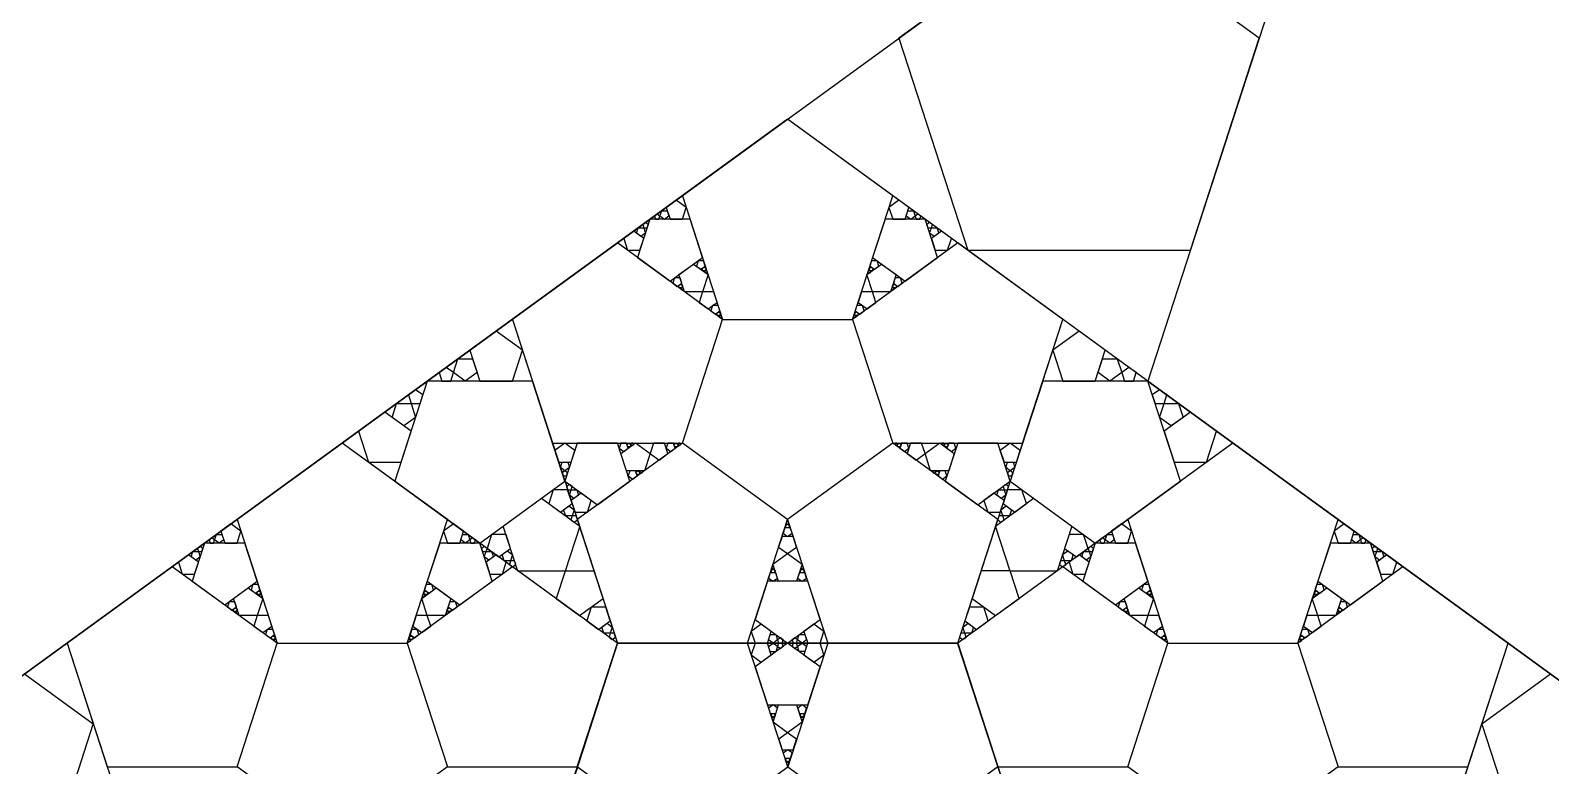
# Model space of a CAD drawing. Header units: inches. Extents: x -578 to 126, y -85 to 118.
# Drawn here: x -356.58 to -327.31, y 40.62 to 54.77 of the extents above; entities that cross this region are included whole.
import ezdxf

# ---------------------------------------------------------------- set-up
doc = ezdxf.new("R2010")
doc.units = ezdxf.units.IN
doc.header["$MEASUREMENT"] = 0
doc.layers.add('drawing', color=7, linetype='Continuous')

msp = doc.modelspace()

# ---------------------------------------------------------------- linework, layer by layer
for points in [[(-342.001, 45.36), (-344.025, 46.831), (-343.252, 49.211), (-340.75, 49.211), (-339.976, 46.831)], [(-348.552, 40.6), (-350.577, 39.129), (-352.601, 40.6), (-351.828, 42.98), (-349.325, 42.98)], [(-338.725, 42.98), (-336.701, 36.749), (-342.001, 32.899), (-347.301, 36.749), (-345.277, 42.98)], [(-335.45, 40.6), (-334.676, 42.98), (-332.174, 42.98), (-331.401, 40.6), (-333.425, 39.129)]]:
    msp.add_lwpolyline(points, close=True)
at = {"layer": 'drawing'}
for points in [[(-283.222, 95.766), (-378.328, 26.668), (-342.001, -85.135), (-224.444, -85.135), (-188.117, 26.668)], [(-316.9, 61.217), (-330.775, 61.217), (-335.063, 48.021), (-323.837, 39.865), (-312.612, 48.021)], [(-339.857, 54.619), (-338.532, 50.541), (-334.244, 50.541), (-332.919, 54.619), (-336.388, 57.139)], [(-305.674, 26.668), (-342.001, 53.061), (-378.328, 26.668), (-364.452, -16.037), (-319.55, -16.037)], [(-305.674, 26.668), (-342.001, 53.061), (-378.328, 26.668), (-364.452, -16.037), (-319.549, -16.037)], [(-333.425, 26.668), (-328.125, 42.98), (-342.001, 53.061), (-355.877, 42.98), (-350.577, 26.668)], [(-342.001, 53.061), (-355.877, 42.98), (-350.577, 26.668), (-333.425, 26.668), (-328.125, 42.98)], [(-338.725, 42.98), (-336.701, 49.211), (-342.001, 53.061), (-347.301, 49.211), (-345.277, 42.98)], [(-338.725, 42.98), (-336.701, 49.211), (-342.001, 53.061), (-347.301, 49.211), (-345.277, 42.98)], [(-340.75, 49.211), (-339.976, 51.59), (-342.001, 53.061), (-344.025, 51.59), (-343.252, 49.211)], [(-344.479, 51.136), (-344.458, 51.199), (-344.512, 51.237), (-344.565, 51.199), (-344.544, 51.136)], [(-344.371, 51.135), (-344.458, 51.199), (-344.425, 51.301), (-344.318, 51.301), (-344.285, 51.199)], [(-344.025, 51.136), (-343.952, 51.363), (-344.145, 51.504), (-344.338, 51.363), (-344.264, 51.136)], [(-339.857, 51.504), (-340.05, 51.363), (-339.976, 51.136), (-339.738, 51.136), (-339.664, 51.363)], [(-339.577, 51.301), (-339.544, 51.199), (-339.63, 51.135), (-339.717, 51.199), (-339.684, 51.301)], [(-339.49, 51.237), (-339.544, 51.199), (-339.523, 51.136), (-339.457, 51.136), (-339.437, 51.199)], [(-344.877, 50.972), (-344.77, 50.972), (-344.737, 50.87), (-344.824, 50.807), (-344.911, 50.87)], [(-343.878, 51.136), (-344.651, 51.136), (-344.89, 50.401), (-344.264, 49.946), (-343.639, 50.401)], [(-343.878, 51.136), (-344.651, 51.136), (-344.89, 50.401), (-344.264, 49.946), (-343.639, 50.401)], [(-344.79, 51.035), (-344.77, 50.972), (-344.704, 50.972), (-344.684, 51.035), (-344.737, 51.073)], [(-339.112, 50.401), (-339.351, 51.136), (-340.124, 51.136), (-340.363, 50.401), (-339.738, 49.946)], [(-339.112, 50.401), (-339.351, 51.136), (-340.124, 51.136), (-340.363, 50.401), (-339.738, 49.946)], [(-339.298, 50.972), (-339.232, 50.972), (-339.211, 51.035), (-339.265, 51.073), (-339.318, 51.035)], [(-339.265, 50.87), (-339.232, 50.972), (-339.124, 50.972), (-339.091, 50.87), (-339.178, 50.807)], [(-343.252, 49.211), (-345.277, 50.681), (-347.301, 49.211), (-346.528, 46.831), (-344.025, 46.831)], [(-345.157, 50.768), (-345.083, 50.541), (-344.844, 50.541), (-344.77, 50.768), (-344.964, 50.909)], [(-339.976, 46.831), (-337.474, 46.831), (-336.701, 49.211), (-338.725, 50.681), (-340.75, 49.211)], [(-339.158, 50.541), (-338.919, 50.541), (-338.845, 50.768), (-339.038, 50.909), (-339.231, 50.768)], [(-343.53, 50.071), (-343.637, 49.741), (-343.985, 49.741), (-344.092, 50.071), (-343.811, 50.275)], [(-343.618, 50.338), (-343.725, 50.338), (-343.758, 50.237), (-343.672, 50.174), (-343.585, 50.237)], [(-343.571, 50.191), (-343.585, 50.146), (-343.633, 50.146), (-343.648, 50.191), (-343.609, 50.219)], [(-343.556, 50.146), (-343.585, 50.146), (-343.594, 50.118), (-343.571, 50.101), (-343.547, 50.118)], [(-340.017, 49.741), (-340.364, 49.741), (-340.472, 50.071), (-340.191, 50.275), (-339.91, 50.071)], [(-340.407, 50.118), (-340.417, 50.146), (-340.446, 50.146), (-340.455, 50.118), (-340.431, 50.101)], [(-340.369, 50.146), (-340.417, 50.146), (-340.431, 50.191), (-340.393, 50.219), (-340.354, 50.191)], [(-340.244, 50.237), (-340.277, 50.338), (-340.383, 50.338), (-340.416, 50.237), (-340.33, 50.174)], [(-344.072, 50.009), (-344.178, 50.009), (-344.211, 49.907), (-344.125, 49.845), (-344.039, 49.907)], [(-344.024, 49.862), (-344.039, 49.816), (-344.086, 49.816), (-344.101, 49.862), (-344.062, 49.89)], [(-344.009, 49.816), (-344.039, 49.816), (-344.048, 49.789), (-344.024, 49.771), (-344, 49.789)], [(-339.954, 49.789), (-339.963, 49.816), (-339.993, 49.816), (-340.002, 49.789), (-339.978, 49.771)], [(-339.915, 49.816), (-339.963, 49.816), (-339.978, 49.862), (-339.939, 49.89), (-339.901, 49.862)], [(-339.791, 49.907), (-339.824, 50.009), (-339.93, 50.009), (-339.963, 49.907), (-339.877, 49.845)], [(-343.424, 49.741), (-343.637, 49.741), (-343.703, 49.538), (-343.531, 49.413), (-343.359, 49.538)], [(-343.338, 49.476), (-343.445, 49.476), (-343.478, 49.374), (-343.391, 49.312), (-343.305, 49.374)], [(-340.524, 49.374), (-340.557, 49.476), (-340.664, 49.476), (-340.697, 49.374), (-340.61, 49.312)], [(-340.299, 49.538), (-340.364, 49.741), (-340.577, 49.741), (-340.643, 49.538), (-340.471, 49.413)], [(-343.29, 49.329), (-343.305, 49.284), (-343.353, 49.284), (-343.368, 49.329), (-343.329, 49.357)], [(-343.276, 49.284), (-343.305, 49.284), (-343.314, 49.256), (-343.29, 49.238), (-343.267, 49.256)], [(-340.688, 49.256), (-340.697, 49.284), (-340.726, 49.284), (-340.735, 49.256), (-340.711, 49.238)], [(-340.649, 49.284), (-340.697, 49.284), (-340.711, 49.329), (-340.673, 49.357), (-340.634, 49.329)], [(-347.301, 48.021), (-347.108, 48.616), (-347.614, 48.983), (-348.12, 48.616), (-347.927, 48.021)], [(-336.388, 48.983), (-336.894, 48.616), (-336.701, 48.021), (-336.075, 48.021), (-335.882, 48.616)], [(-348.207, 48.019), (-348.434, 48.185), (-348.348, 48.452), (-348.067, 48.452), (-347.98, 48.185)], [(-335.654, 48.452), (-335.567, 48.185), (-335.795, 48.019), (-336.022, 48.185), (-335.935, 48.452)], [(-346.914, 48.021), (-348.939, 48.021), (-349.564, 46.095), (-347.927, 44.905), (-346.289, 46.095)], [(-348.488, 48.021), (-348.434, 48.185), (-348.574, 48.286), (-348.713, 48.185), (-348.66, 48.021)], [(-334.437, 46.095), (-335.063, 48.021), (-337.087, 48.021), (-337.713, 46.095), (-336.075, 44.905)], [(-334.437, 46.095), (-335.063, 48.021), (-337.087, 48.021), (-337.713, 46.095), (-336.075, 44.905)], [(-335.428, 48.286), (-335.567, 48.185), (-335.514, 48.021), (-335.342, 48.021), (-335.289, 48.185)], [(-349.304, 47.756), (-349.251, 47.592), (-349.078, 47.592), (-349.025, 47.756), (-349.164, 47.857)], [(-334.924, 47.592), (-334.751, 47.592), (-334.698, 47.756), (-334.837, 47.857), (-334.977, 47.756)], [(-349.531, 47.592), (-349.251, 47.592), (-349.164, 47.324), (-349.391, 47.159), (-349.618, 47.324)], [(-334.838, 47.324), (-334.751, 47.592), (-334.47, 47.592), (-334.384, 47.324), (-334.611, 47.159)], [(-350.264, 47.058), (-350.071, 46.463), (-349.445, 46.463), (-349.252, 47.058), (-349.758, 47.426)], [(-334.557, 46.463), (-333.931, 46.463), (-333.738, 47.058), (-334.244, 47.426), (-334.75, 47.058)], [(-345.277, 42.98), (-350.577, 46.831), (-355.877, 42.98), (-353.852, 36.749), (-347.301, 36.749)], [(-345.277, 42.98), (-350.577, 46.831), (-355.877, 42.98), (-353.852, 36.749), (-347.301, 36.749)], [(-349.325, 42.98), (-348.552, 45.36), (-350.577, 46.831), (-352.601, 45.36), (-351.828, 42.98)], [(-346.095, 46.69), (-346.289, 46.831), (-346.482, 46.69), (-346.408, 46.463), (-346.169, 46.463)], [(-346.05, 46.831), (-346.289, 46.095), (-345.663, 45.641), (-345.038, 46.095), (-345.277, 46.831)], [(-346.05, 46.831), (-346.289, 46.095), (-345.663, 45.641), (-345.038, 46.095), (-345.277, 46.831)], [(-344.025, 46.831), (-346.05, 45.36), (-345.277, 42.98), (-342.774, 42.98), (-342.001, 45.36)], [(-345.211, 46.831), (-345.244, 46.729), (-345.157, 46.667), (-345.071, 46.729), (-345.104, 46.831)], [(-344.93, 46.832), (-344.649, 46.628), (-344.756, 46.298), (-345.103, 46.298), (-345.211, 46.628)], [(-345.056, 46.831), (-345.018, 46.803), (-345.033, 46.757), (-345.08, 46.757), (-345.095, 46.803)], [(-345.009, 46.831), (-345.018, 46.803), (-344.994, 46.786), (-344.97, 46.803), (-344.979, 46.831)], [(-344.583, 46.831), (-344.649, 46.628), (-344.476, 46.503), (-344.304, 46.628), (-344.37, 46.831)], [(-344.304, 46.831), (-344.337, 46.729), (-344.251, 46.667), (-344.165, 46.729), (-344.198, 46.831)], [(-344.15, 46.831), (-344.111, 46.803), (-344.126, 46.757), (-344.174, 46.757), (-344.189, 46.803)], [(-344.102, 46.831), (-344.111, 46.803), (-344.087, 46.786), (-344.064, 46.803), (-344.073, 46.831)], [(-342.001, 45.36), (-341.228, 42.98), (-338.725, 42.98), (-337.952, 45.36), (-339.976, 46.831)], [(-339.914, 46.786), (-339.891, 46.803), (-339.9, 46.831), (-339.929, 46.831), (-339.938, 46.803)], [(-339.876, 46.757), (-339.891, 46.803), (-339.852, 46.831), (-339.813, 46.803), (-339.828, 46.757)], [(-339.751, 46.667), (-339.665, 46.729), (-339.698, 46.831), (-339.804, 46.831), (-339.837, 46.729)], [(-339.525, 46.503), (-339.353, 46.628), (-339.419, 46.831), (-339.632, 46.831), (-339.698, 46.628)], [(-339.246, 46.298), (-339.353, 46.628), (-339.072, 46.832), (-338.791, 46.628), (-338.898, 46.298)], [(-339.008, 46.786), (-338.984, 46.803), (-338.993, 46.831), (-339.022, 46.831), (-339.032, 46.803)], [(-338.969, 46.757), (-338.984, 46.803), (-338.945, 46.831), (-338.907, 46.803), (-338.921, 46.757)], [(-338.339, 45.641), (-337.713, 46.095), (-337.952, 46.831), (-338.725, 46.831), (-338.964, 46.095)], [(-338.844, 46.667), (-338.758, 46.729), (-338.791, 46.831), (-338.898, 46.831), (-338.931, 46.729)], [(-336.701, 36.749), (-330.15, 36.749), (-328.125, 42.98), (-333.425, 46.831), (-338.725, 42.98)], [(-336.701, 36.749), (-330.15, 36.749), (-328.125, 42.98), (-333.425, 46.831), (-338.725, 42.98)], [(-337.52, 46.69), (-337.713, 46.831), (-337.906, 46.69), (-337.833, 46.463), (-337.594, 46.463)], [(-332.174, 42.98), (-331.401, 45.36), (-333.425, 46.831), (-335.45, 45.36), (-334.676, 42.98)], [(-346.202, 46.361), (-346.289, 46.298), (-346.376, 46.361), (-346.342, 46.463), (-346.235, 46.463)], [(-346.236, 46.259), (-346.289, 46.298), (-346.342, 46.259), (-346.322, 46.197), (-346.256, 46.197)], [(-345.038, 46.298), (-345.071, 46.197), (-344.984, 46.134), (-344.898, 46.197), (-344.931, 46.298)], [(-344.883, 46.298), (-344.845, 46.27), (-344.859, 46.224), (-344.907, 46.224), (-344.922, 46.27)], [(-344.836, 46.298), (-344.845, 46.27), (-344.821, 46.253), (-344.797, 46.27), (-344.806, 46.298)], [(-339.181, 46.253), (-339.157, 46.27), (-339.166, 46.298), (-339.196, 46.298), (-339.205, 46.27)], [(-339.142, 46.224), (-339.157, 46.27), (-339.118, 46.298), (-339.08, 46.27), (-339.095, 46.224)], [(-339.017, 46.134), (-338.931, 46.197), (-338.964, 46.298), (-339.071, 46.298), (-339.104, 46.197)], [(-337.626, 46.361), (-337.713, 46.298), (-337.8, 46.361), (-337.767, 46.463), (-337.659, 46.463)], [(-337.66, 46.259), (-337.713, 46.298), (-337.766, 46.259), (-337.746, 46.197), (-337.68, 46.197)], [(-346.236, 45.931), (-346.17, 45.931), (-346.149, 45.994), (-346.203, 46.033), (-346.256, 45.994)], [(-337.852, 45.994), (-337.832, 45.931), (-337.766, 45.931), (-337.746, 45.994), (-337.799, 46.033)], [(-346.004, 45.233), (-346.285, 44.368), (-347.194, 44.368), (-347.475, 45.233), (-346.74, 45.768)], [(-346.236, 45.931), (-346.514, 45.931), (-346.6, 45.666), (-346.375, 45.502), (-346.149, 45.666)], [(-346.203, 45.829), (-346.17, 45.931), (-346.062, 45.931), (-346.029, 45.829), (-346.116, 45.766)], [(-346.095, 45.5), (-345.856, 45.5), (-345.783, 45.728), (-345.976, 45.868), (-346.169, 45.728)], [(-338.219, 45.728), (-338.145, 45.5), (-337.906, 45.5), (-337.833, 45.728), (-338.026, 45.868)], [(-336.807, 44.368), (-337.717, 44.368), (-337.997, 45.233), (-337.262, 45.768), (-336.526, 45.233)], [(-337.939, 45.931), (-337.832, 45.931), (-337.799, 45.829), (-337.886, 45.766), (-337.973, 45.829)], [(-337.401, 45.666), (-337.487, 45.931), (-337.766, 45.931), (-337.852, 45.666), (-337.627, 45.502)], [(-346.11, 45.548), (-346.149, 45.428), (-346.274, 45.428), (-346.313, 45.548), (-346.211, 45.621)], [(-346.072, 45.428), (-346.149, 45.428), (-346.173, 45.355), (-346.11, 45.31), (-346.048, 45.355)], [(-337.829, 45.355), (-337.853, 45.428), (-337.93, 45.428), (-337.954, 45.355), (-337.891, 45.31)], [(-337.728, 45.428), (-337.853, 45.428), (-337.892, 45.548), (-337.79, 45.621), (-337.689, 45.548)], [(-352.601, 44.905), (-352.527, 45.133), (-352.721, 45.273), (-352.914, 45.133), (-352.84, 44.905)], [(-348.433, 45.273), (-348.626, 45.133), (-348.552, 44.905), (-348.313, 44.905), (-348.239, 45.133)], [(-342.087, 45.095), (-342.001, 45.032), (-341.915, 45.095), (-341.948, 45.196), (-342.054, 45.196)], [(-342.04, 45.242), (-342.001, 45.27), (-341.962, 45.242), (-341.977, 45.196), (-342.025, 45.196)], [(-342.025, 45.287), (-342.001, 45.27), (-341.977, 45.287), (-341.986, 45.315), (-342.016, 45.315)], [(-335.45, 44.905), (-335.376, 45.133), (-335.569, 45.273), (-335.762, 45.133), (-335.689, 44.905)], [(-331.281, 45.273), (-331.475, 45.133), (-331.401, 44.905), (-331.162, 44.905), (-331.088, 45.133)], [(-352.453, 44.905), (-353.227, 44.905), (-353.466, 44.17), (-352.84, 43.715), (-352.214, 44.17)], [(-352.453, 44.905), (-353.227, 44.905), (-353.466, 44.17), (-352.84, 43.715), (-352.214, 44.17)], [(-353.366, 44.804), (-353.346, 44.741), (-353.28, 44.741), (-353.26, 44.804), (-353.313, 44.843)], [(-353.054, 44.905), (-353.034, 44.968), (-353.087, 45.007), (-353.141, 44.968), (-353.12, 44.905)], [(-352.947, 44.905), (-353.034, 44.968), (-353.001, 45.07), (-352.894, 45.07), (-352.86, 44.968)], [(-347.688, 44.17), (-347.927, 44.905), (-348.7, 44.905), (-348.939, 44.17), (-348.313, 43.715)], [(-348.152, 45.07), (-348.119, 44.968), (-348.206, 44.905), (-348.293, 44.968), (-348.26, 45.07)], [(-348.066, 45.007), (-348.119, 44.968), (-348.099, 44.905), (-348.033, 44.905), (-348.013, 44.968)], [(-347.873, 44.741), (-347.807, 44.741), (-347.787, 44.804), (-347.84, 44.843), (-347.894, 44.804)], [(-347.422, 45.069), (-347.701, 45.069), (-347.787, 44.804), (-347.562, 44.64), (-347.336, 44.804)], [(-342.173, 44.83), (-342.001, 44.704), (-341.829, 44.83), (-341.894, 45.032), (-342.107, 45.032)], [(-336.215, 44.804), (-336.301, 45.069), (-336.58, 45.069), (-336.666, 44.804), (-336.44, 44.64)], [(-335.302, 44.905), (-336.075, 44.905), (-336.314, 44.17), (-335.689, 43.715), (-335.063, 44.17)], [(-335.302, 44.905), (-336.075, 44.905), (-336.314, 44.17), (-335.689, 43.715), (-335.063, 44.17)], [(-336.215, 44.804), (-336.194, 44.741), (-336.128, 44.741), (-336.108, 44.804), (-336.161, 44.843)], [(-335.903, 44.905), (-335.883, 44.968), (-335.936, 45.007), (-335.989, 44.968), (-335.969, 44.905)], [(-335.796, 44.905), (-335.883, 44.968), (-335.849, 45.07), (-335.742, 45.07), (-335.709, 44.968)], [(-330.536, 44.17), (-330.775, 44.905), (-331.548, 44.905), (-331.787, 44.17), (-331.162, 43.715)], [(-330.536, 44.17), (-330.775, 44.905), (-331.548, 44.905), (-331.787, 44.17), (-331.162, 43.715)], [(-331.001, 45.07), (-330.968, 44.968), (-331.055, 44.905), (-331.141, 44.968), (-331.108, 45.07)], [(-330.915, 45.007), (-330.968, 44.968), (-330.948, 44.905), (-330.882, 44.905), (-330.861, 44.968)], [(-330.722, 44.741), (-330.656, 44.741), (-330.636, 44.804), (-330.689, 44.843), (-330.742, 44.804)], [(-353.733, 44.538), (-353.659, 44.31), (-353.42, 44.31), (-353.346, 44.538), (-353.539, 44.678)], [(-353.453, 44.741), (-353.346, 44.741), (-353.313, 44.639), (-353.399, 44.576), (-353.486, 44.639)], [(-347.841, 44.639), (-347.807, 44.741), (-347.7, 44.741), (-347.667, 44.639), (-347.754, 44.576)], [(-347.733, 44.31), (-347.494, 44.31), (-347.42, 44.538), (-347.614, 44.678), (-347.807, 44.538)], [(-347.297, 44.685), (-347.336, 44.566), (-347.461, 44.566), (-347.499, 44.685), (-347.398, 44.759)], [(-347.259, 44.566), (-347.336, 44.566), (-347.359, 44.493), (-347.297, 44.448), (-347.235, 44.493)], [(-342.282, 44.5), (-342.001, 44.704), (-341.72, 44.5), (-341.827, 44.17), (-342.175, 44.17)], [(-336.643, 44.493), (-336.666, 44.566), (-336.743, 44.566), (-336.767, 44.493), (-336.705, 44.448)], [(-336.541, 44.566), (-336.666, 44.566), (-336.705, 44.685), (-336.604, 44.759), (-336.502, 44.685)], [(-336.581, 44.538), (-336.508, 44.31), (-336.269, 44.31), (-336.195, 44.538), (-336.388, 44.678)], [(-336.302, 44.741), (-336.194, 44.741), (-336.161, 44.639), (-336.248, 44.576), (-336.335, 44.639)], [(-330.689, 44.639), (-330.656, 44.741), (-330.549, 44.741), (-330.516, 44.639), (-330.602, 44.576)], [(-330.582, 44.31), (-330.343, 44.31), (-330.269, 44.538), (-330.462, 44.678), (-330.656, 44.538)], [(-351.828, 42.98), (-353.852, 44.451), (-355.877, 42.98), (-355.103, 40.6), (-352.601, 40.6)], [(-348.552, 40.6), (-346.05, 40.6), (-345.277, 42.98), (-347.301, 44.451), (-349.325, 42.98)], [(-345.728, 44.368), (-346.285, 44.368), (-346.458, 43.838), (-346.006, 43.51), (-345.555, 43.838)], [(-342.367, 44.233), (-342.281, 44.17), (-342.195, 44.233), (-342.228, 44.334), (-342.334, 44.334)], [(-342.32, 44.379), (-342.281, 44.407), (-342.242, 44.379), (-342.257, 44.334), (-342.305, 44.334)], [(-342.305, 44.425), (-342.281, 44.407), (-342.257, 44.425), (-342.266, 44.453), (-342.296, 44.453)], [(-341.807, 44.233), (-341.721, 44.17), (-341.635, 44.233), (-341.668, 44.334), (-341.774, 44.334)], [(-341.759, 44.379), (-341.721, 44.407), (-341.682, 44.379), (-341.697, 44.334), (-341.745, 44.334)], [(-341.745, 44.425), (-341.721, 44.407), (-341.697, 44.425), (-341.706, 44.453), (-341.735, 44.453)], [(-334.676, 42.98), (-336.701, 44.451), (-338.725, 42.98), (-337.952, 40.6), (-335.45, 40.6)], [(-337.544, 43.838), (-337.717, 44.369), (-338.274, 44.369), (-338.447, 43.838), (-337.995, 43.51)], [(-331.401, 40.6), (-328.898, 40.6), (-328.125, 42.98), (-330.15, 44.451), (-332.174, 42.98)], [(-352.106, 43.841), (-352.213, 43.51), (-352.56, 43.51), (-352.668, 43.841), (-352.387, 44.045)], [(-352.194, 44.107), (-352.301, 44.107), (-352.333, 44.006), (-352.247, 43.943), (-352.161, 44.006)], [(-352.146, 43.961), (-352.161, 43.915), (-352.209, 43.915), (-352.224, 43.961), (-352.185, 43.989)], [(-352.132, 43.915), (-352.161, 43.915), (-352.17, 43.887), (-352.146, 43.87), (-352.123, 43.887)], [(-348.593, 43.51), (-348.94, 43.51), (-349.047, 43.841), (-348.766, 44.045), (-348.486, 43.841)], [(-348.983, 43.887), (-348.992, 43.915), (-349.022, 43.915), (-349.031, 43.887), (-349.007, 43.87)], [(-348.944, 43.915), (-348.992, 43.915), (-349.007, 43.961), (-348.968, 43.989), (-348.93, 43.961)], [(-348.82, 44.006), (-348.853, 44.107), (-348.959, 44.107), (-348.992, 44.006), (-348.906, 43.943)], [(-342.627, 43.435), (-342.001, 42.98), (-341.375, 43.435), (-341.614, 44.17), (-342.388, 44.17)], [(-342.627, 43.435), (-342.001, 42.98), (-341.375, 43.435), (-341.614, 44.17), (-342.388, 44.17)], [(-334.954, 43.841), (-335.062, 43.51), (-335.409, 43.51), (-335.516, 43.841), (-335.235, 44.045)], [(-335.043, 44.107), (-335.149, 44.107), (-335.182, 44.006), (-335.096, 43.943), (-335.01, 44.006)], [(-334.995, 43.961), (-335.01, 43.915), (-335.057, 43.915), (-335.072, 43.961), (-335.034, 43.989)], [(-334.98, 43.915), (-335.01, 43.915), (-335.019, 43.887), (-334.995, 43.87), (-334.971, 43.887)], [(-331.441, 43.51), (-331.789, 43.51), (-331.896, 43.841), (-331.615, 44.045), (-331.334, 43.841)], [(-331.832, 43.887), (-331.841, 43.915), (-331.87, 43.915), (-331.879, 43.887), (-331.856, 43.87)], [(-331.793, 43.915), (-331.841, 43.915), (-331.856, 43.961), (-331.817, 43.989), (-331.778, 43.961)], [(-331.668, 44.006), (-331.701, 44.107), (-331.808, 44.107), (-331.841, 44.006), (-331.754, 43.943)], [(-352.647, 43.778), (-352.754, 43.778), (-352.787, 43.677), (-352.701, 43.614), (-352.614, 43.677)], [(-352.599, 43.631), (-352.614, 43.586), (-352.662, 43.586), (-352.677, 43.631), (-352.638, 43.659)], [(-348.491, 43.586), (-348.539, 43.586), (-348.554, 43.631), (-348.515, 43.659), (-348.476, 43.631)], [(-348.366, 43.677), (-348.399, 43.778), (-348.506, 43.778), (-348.539, 43.677), (-348.453, 43.614)], [(-345.502, 43.674), (-345.781, 43.674), (-345.867, 43.409), (-345.641, 43.245), (-345.416, 43.409)], [(-338.135, 43.409), (-338.221, 43.674), (-338.5, 43.674), (-338.586, 43.409), (-338.36, 43.245)], [(-335.496, 43.778), (-335.602, 43.778), (-335.635, 43.677), (-335.549, 43.614), (-335.463, 43.677)], [(-335.448, 43.631), (-335.463, 43.586), (-335.511, 43.586), (-335.525, 43.631), (-335.487, 43.659)], [(-331.34, 43.586), (-331.388, 43.586), (-331.402, 43.631), (-331.364, 43.659), (-331.325, 43.631)], [(-331.215, 43.677), (-331.248, 43.778), (-331.354, 43.778), (-331.387, 43.677), (-331.301, 43.614)], [(-352.585, 43.586), (-352.614, 43.586), (-352.623, 43.558), (-352.6, 43.541), (-352.576, 43.558)], [(-352, 43.51), (-352.213, 43.51), (-352.279, 43.308), (-352.107, 43.182), (-351.934, 43.308)], [(-348.874, 43.308), (-348.94, 43.51), (-349.153, 43.51), (-349.219, 43.308), (-349.047, 43.182)], [(-348.53, 43.558), (-348.539, 43.586), (-348.568, 43.586), (-348.577, 43.558), (-348.554, 43.541)], [(-345.377, 43.29), (-345.415, 43.171), (-345.541, 43.171), (-345.579, 43.29), (-345.478, 43.364)], [(-342.507, 43.348), (-342.7, 43.207), (-342.627, 42.98), (-342.388, 42.98), (-342.314, 43.207)], [(-341.375, 42.98), (-341.301, 43.207), (-341.495, 43.348), (-341.688, 43.207), (-341.614, 42.98)], [(-338.461, 43.171), (-338.586, 43.171), (-338.625, 43.29), (-338.524, 43.364), (-338.423, 43.29)], [(-335.434, 43.586), (-335.463, 43.586), (-335.472, 43.558), (-335.448, 43.541), (-335.424, 43.558)], [(-334.849, 43.51), (-335.062, 43.51), (-335.128, 43.308), (-334.955, 43.182), (-334.783, 43.308)], [(-331.723, 43.308), (-331.789, 43.51), (-332.002, 43.51), (-332.068, 43.308), (-331.895, 43.182)], [(-331.379, 43.558), (-331.388, 43.586), (-331.417, 43.586), (-331.426, 43.558), (-331.402, 43.541)], [(-351.914, 43.245), (-352.02, 43.245), (-352.053, 43.144), (-351.967, 43.081), (-351.881, 43.144)], [(-351.866, 43.098), (-351.881, 43.053), (-351.929, 43.053), (-351.943, 43.098), (-351.905, 43.127)], [(-351.852, 43.053), (-351.881, 43.053), (-351.89, 43.025), (-351.866, 43.008), (-351.842, 43.025)], [(-349.263, 43.025), (-349.272, 43.053), (-349.302, 43.053), (-349.311, 43.025), (-349.287, 43.008)], [(-349.225, 43.053), (-349.272, 43.053), (-349.287, 43.098), (-349.248, 43.127), (-349.21, 43.098)], [(-349.1, 43.144), (-349.133, 43.245), (-349.239, 43.245), (-349.272, 43.144), (-349.186, 43.081)], [(-345.339, 43.171), (-345.415, 43.171), (-345.439, 43.098), (-345.377, 43.053), (-345.315, 43.098)], [(-342.227, 43.145), (-342.194, 43.043), (-342.28, 42.98), (-342.367, 43.043), (-342.334, 43.145)], [(-342.14, 43.081), (-342.194, 43.043), (-342.173, 42.98), (-342.107, 42.98), (-342.087, 43.043)], [(-341.829, 42.98), (-341.808, 43.043), (-341.862, 43.081), (-341.915, 43.043), (-341.894, 42.98)], [(-341.721, 42.98), (-341.808, 43.043), (-341.775, 43.145), (-341.668, 43.145), (-341.635, 43.043)], [(-338.563, 43.098), (-338.586, 43.171), (-338.663, 43.171), (-338.687, 43.098), (-338.625, 43.053)], [(-334.763, 43.245), (-334.869, 43.245), (-334.902, 43.144), (-334.816, 43.081), (-334.73, 43.144)], [(-334.715, 43.098), (-334.729, 43.053), (-334.777, 43.053), (-334.792, 43.098), (-334.753, 43.127)], [(-334.7, 43.053), (-334.729, 43.053), (-334.739, 43.025), (-334.715, 43.008), (-334.691, 43.025)], [(-332.112, 43.025), (-332.121, 43.053), (-332.15, 43.053), (-332.159, 43.025), (-332.136, 43.008)], [(-332.073, 43.053), (-332.121, 43.053), (-332.136, 43.098), (-332.097, 43.127), (-332.058, 43.098)], [(-331.949, 43.144), (-331.981, 43.245), (-332.088, 43.245), (-332.121, 43.144), (-332.035, 43.081)], [(-345.277, 42.978), (-347.295, 36.745), (-341.991, 32.9), (-336.695, 36.756), (-338.726, 42.985)], [(-341.999, 40.601), (-342.775, 42.981), (-345.277, 42.978), (-346.048, 40.597), (-344.022, 39.128)], [(-342.627, 42.981), (-342.701, 42.753), (-342.507, 42.613), (-342.314, 42.754), (-342.388, 42.981)], [(-341.376, 42.527), (-342.002, 42.981), (-342.627, 42.526), (-342.387, 41.791), (-341.614, 41.792)], [(-341.376, 42.527), (-342.002, 42.981), (-342.627, 42.526), (-342.387, 41.791), (-341.614, 41.792)], [(-342.281, 42.982), (-342.194, 42.919), (-342.227, 42.816), (-342.335, 42.816), (-342.368, 42.918)], [(-342.174, 42.981), (-342.194, 42.919), (-342.141, 42.88), (-342.088, 42.919), (-342.108, 42.981)], [(-339.973, 39.133), (-337.95, 40.606), (-338.726, 42.985), (-341.228, 42.982), (-341.999, 40.601)], [(-341.862, 42.88), (-341.809, 42.919), (-341.829, 42.982), (-341.895, 42.981), (-341.915, 42.919)], [(-341.776, 42.817), (-341.809, 42.919), (-341.722, 42.982), (-341.635, 42.919), (-341.668, 42.817)], [(-341.495, 42.614), (-341.302, 42.755), (-341.376, 42.982), (-341.615, 42.982), (-341.689, 42.754)], [(-355.877, 39.865), (-355.371, 41.422), (-356.696, 42.385), (-358.021, 41.422), (-357.514, 39.865)], [(-327.306, 42.385), (-328.631, 41.422), (-328.125, 39.865), (-326.487, 39.865), (-325.981, 41.422)], [(-342.194, 41.729), (-342.28, 41.791), (-342.367, 41.728), (-342.334, 41.627), (-342.227, 41.627)], [(-342.242, 41.582), (-342.28, 41.554), (-342.319, 41.582), (-342.304, 41.627), (-342.256, 41.627)], [(-341.719, 41.461), (-342, 41.257), (-342.281, 41.461), (-342.174, 41.791), (-341.827, 41.792)], [(-341.634, 41.729), (-341.72, 41.792), (-341.806, 41.729), (-341.773, 41.628), (-341.667, 41.628)], [(-341.681, 41.582), (-341.72, 41.554), (-341.759, 41.582), (-341.744, 41.628), (-341.696, 41.628)], [(-342.256, 41.536), (-342.28, 41.554), (-342.304, 41.536), (-342.295, 41.508), (-342.265, 41.508)], [(-341.696, 41.537), (-341.72, 41.554), (-341.744, 41.537), (-341.735, 41.509), (-341.705, 41.509)], [(-341.827, 41.132), (-342, 41.257), (-342.172, 41.132), (-342.106, 40.929), (-341.893, 40.929)], [(-341.913, 40.867), (-341.999, 40.929), (-342.085, 40.866), (-342.052, 40.765), (-341.946, 40.765)], [(-341.96, 40.72), (-341.999, 40.692), (-342.038, 40.72), (-342.023, 40.765), (-341.975, 40.765)], [(-341.975, 40.675), (-341.999, 40.692), (-342.023, 40.674), (-342.014, 40.647), (-341.984, 40.647)]]:
    msp.add_lwpolyline(points, close=True, dxfattribs=at)

doc.saveas('drawing.dxf')
